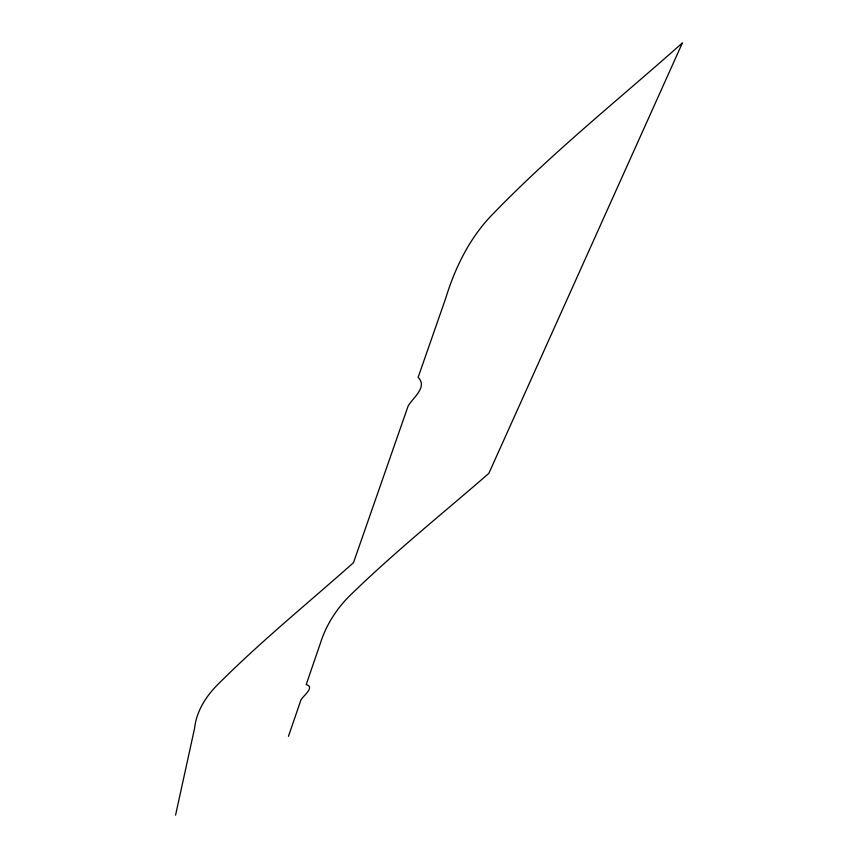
<?xml version="1.0" encoding="UTF-8"?>
<svg xmlns="http://www.w3.org/2000/svg" width="858" height="858" viewBox="0 0 858 858"><rect width="100%" height="100%" fill="white"/><g stroke="black" fill="none" stroke-linecap="round" stroke-linejoin="round"><path stroke-width="1.29" d="M175.579 815.1L194.573 728.345C196.493 710.66 206.553 695.398 219.058 683.247C261.69 640.722 308.505 602.67 353.475 562.709L408.086 406.156C412.591 397.908 428.045 387.173 418.136 377.338L445.72 298.241C455.351 266.827 470.248 236.711 493.661 213.213C552.649 152.274 619.101 99.174 682.421 42.9L488.856 473.369C443.114 513.138 395.72 551.136 352.177 593.382C337.666 607.078 326.448 624.045 320.431 643.125L306.209 684.566C315.508 687.161 302.777 696.085 300.901 700.042L288.46 736.314"/></g></svg>
